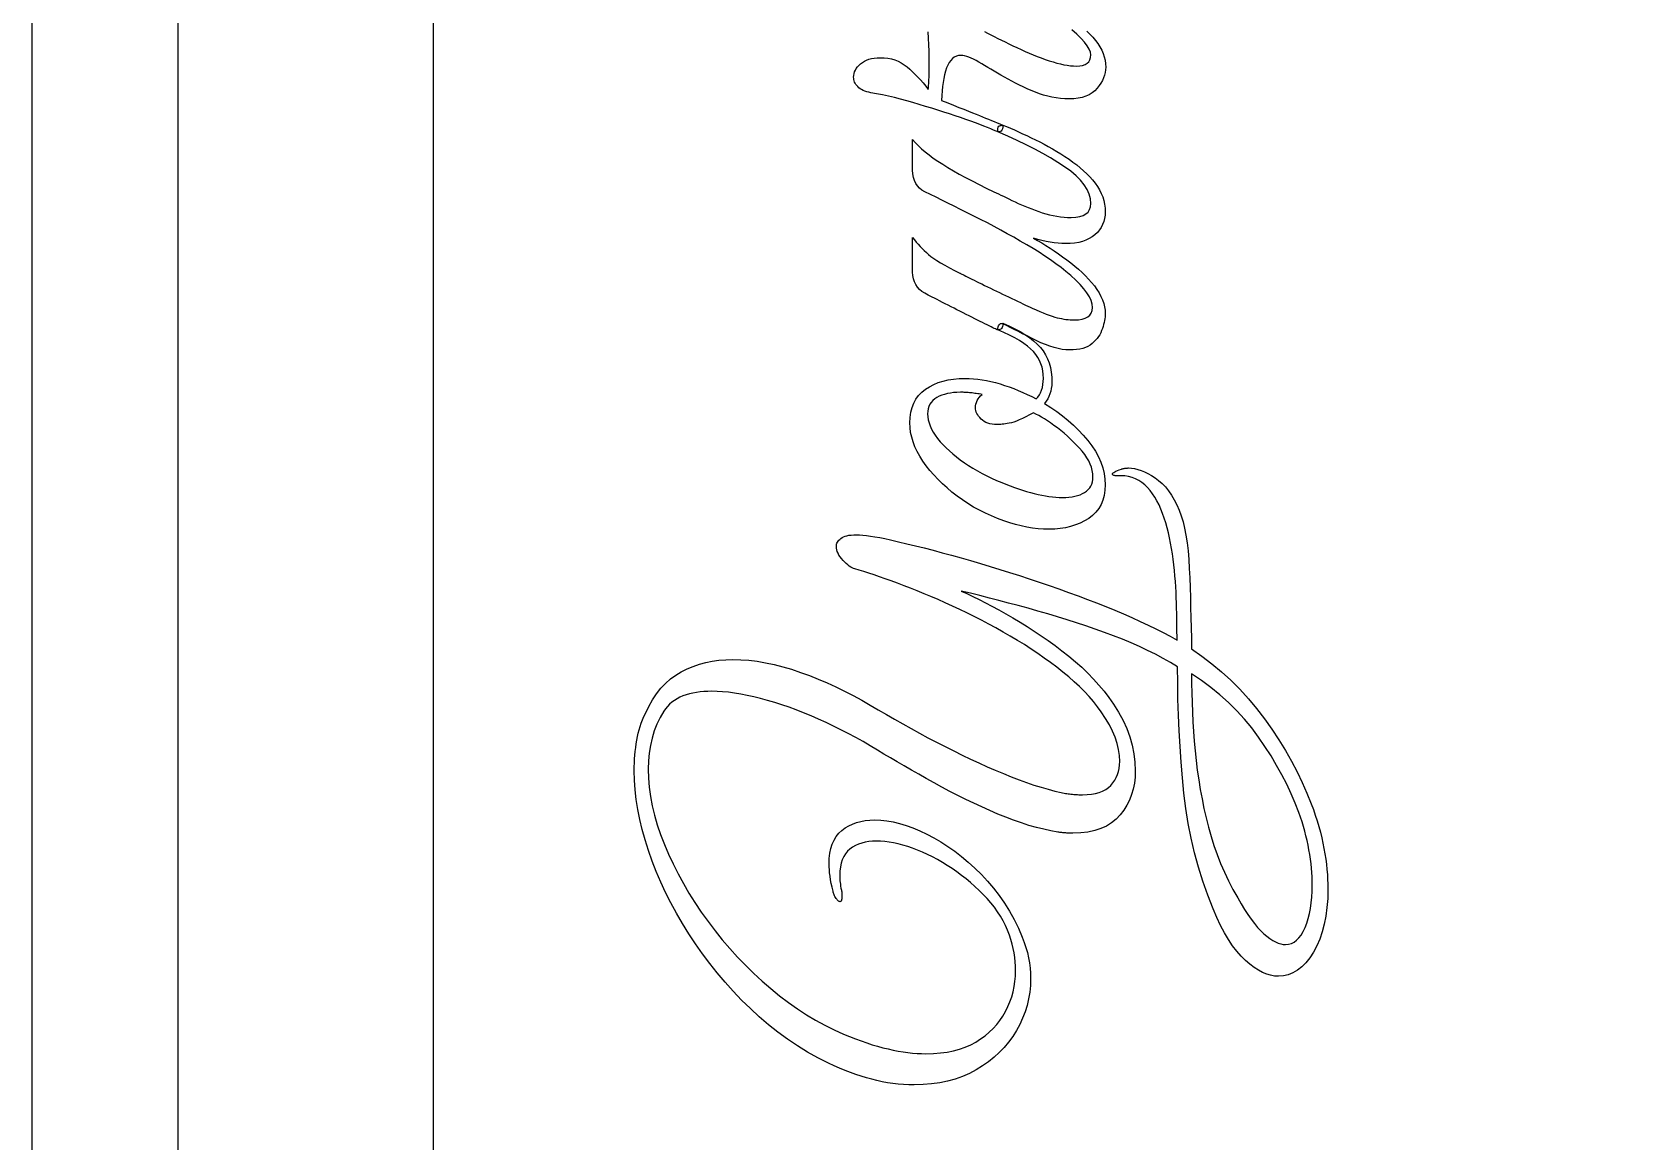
# Model space of a CAD drawing. Header units: millimetres. Extents: x 0 to 881, y 0 to 1197.
# Drawn here: x 0 to 87.5, y 380.5 to 441.2 of the extents above; entities that cross this region are included whole.
import ezdxf

# ---------------------------------------------------------------- set-up
doc = ezdxf.new("R2010")
doc.units = ezdxf.units.MM
for name, color, linetype in [('CUT_OUTSIDE', 1, 'Continuous'), ('ENGRAVE_V', 2, 'Continuous'), ('SHEET', 8, 'Continuous')]:
    doc.layers.add(name, color=color, linetype=linetype)

msp = doc.modelspace()

# ---------------------------------------------------------------- linework, layer by layer
at = {"layer": 'CUT_OUTSIDE'}
msp.add_lwpolyline([(342, 572), (8, 572), (8, 8), (342, 8)], close=True, dxfattribs=at)
at = {"layer": 'ENGRAVE_V'}
for points in [[(328, 558), (328, 22), (22, 22), (22, 558), (328, 558)], [(58.801, 425.773), (58.799, 425.687), (58.791, 425.597), (58.78, 425.502), (58.763, 425.403), (58.741, 425.3), (58.715, 425.192), (58.684, 425.081), (58.648, 424.965), (58.606, 424.848), (58.556, 424.736), (58.498, 424.627), (58.431, 424.522), (58.357, 424.421), (58.274, 424.324), (58.183, 424.231), (58.084, 424.141), (57.975, 424.059), (57.853, 423.988), (57.718, 423.928), (57.57, 423.878), (57.409, 423.84), (57.235, 423.812), (57.049, 423.796), (56.849, 423.791), (56.647, 423.799), (56.437, 423.823), (56.22, 423.863), (55.995, 423.92), (55.763, 423.993), (55.522, 424.082), (55.275, 424.187), (55.019, 424.309), (54.764, 424.437), (54.516, 424.561), (54.276, 424.681), (54.043, 424.797), (53.818, 424.909), (53.601, 425.018), (53.391, 425.123), (53.189, 425.224), (53.185, 425.145), (53.172, 425.077), (53.151, 425.019), (53.121, 424.972), (53.082, 424.936), (53.035, 424.909), (52.979, 424.894), (52.915, 424.888), (52.886, 424.899), (52.844, 424.917), (52.791, 424.941), (52.724, 424.972), (52.646, 425.01), (52.555, 425.054), (52.451, 425.105), (52.335, 425.163), (52.211, 425.225), (52.08, 425.291), (51.944, 425.359), (51.802, 425.43), (51.654, 425.504), (51.501, 425.58), (51.341, 425.66), (51.177, 425.742), (51.01, 425.826), (50.844, 425.909), (50.68, 425.992), (50.517, 426.074), (50.356, 426.156), (50.196, 426.237), (50.037, 426.318), (49.88, 426.398), (49.729, 426.476), (49.586, 426.55), (49.452, 426.619), (49.328, 426.684), (49.212, 426.745), (49.106, 426.801), (49.008, 426.853), (48.92, 426.901), (48.762, 426.999), (48.626, 427.111), (48.511, 427.236), (48.417, 427.374), (48.343, 427.526), (48.291, 427.69), (48.259, 427.869), (48.249, 428.06), (48.249, 429.951), (48.349, 429.823), (48.452, 429.698), (48.557, 429.577), (48.664, 429.459), (48.774, 429.345), (48.886, 429.233), (49.001, 429.125), (49.118, 429.021), (49.248, 428.915), (49.403, 428.803), (49.582, 428.684), (49.785, 428.56), (50.013, 428.429), (50.264, 428.292), (50.541, 428.149), (50.841, 427.999), (50.848, 427.996), (50.868, 427.986), (50.901, 427.969), (50.948, 427.946), (51.008, 427.916), (51.081, 427.879), (51.168, 427.836), (51.268, 427.786), (51.378, 427.731), (51.496, 427.672), (51.62, 427.611), (51.752, 427.546), (51.891, 427.477), (52.037, 427.405), (52.19, 427.33), (52.351, 427.252), (52.515, 427.172), (52.68, 427.092), (52.845, 427.012), (53.01, 426.932), (53.176, 426.852), (53.343, 426.772), (53.51, 426.692), (53.677, 426.612), (53.842, 426.533), (53.999, 426.458), (54.151, 426.386), (54.295, 426.318), (54.433, 426.253), (54.564, 426.191), (54.688, 426.133), (54.806, 426.078), (55.014, 425.983), (55.211, 425.897), (55.397, 425.819), (55.572, 425.75), (55.736, 425.689), (55.889, 425.638), (56.032, 425.594), (56.163, 425.559), (56.288, 425.531), (56.41, 425.506), (56.53, 425.485), (56.647, 425.468), (56.762, 425.455), (56.875, 425.445), (56.985, 425.439), (57.093, 425.437), (57.329, 425.448), (57.533, 425.479), (57.706, 425.532), (57.848, 425.605), (57.958, 425.699), (58.037, 425.815), (58.084, 425.951), (58.1, 426.108), (58.081, 426.296), (58.025, 426.493), (57.932, 426.7), (57.802, 426.917), (57.635, 427.142), (57.43, 427.378), (57.189, 427.623), (56.91, 427.877), (56.652, 428.09), (56.382, 428.302), (56.1, 428.513), (55.805, 428.724), (55.497, 428.933), (55.177, 429.141), (54.845, 429.348), (54.501, 429.555), (54.149, 429.759), (53.794, 429.962), (53.436, 430.161), (53.075, 430.359), (52.711, 430.554), (52.345, 430.747), (51.976, 430.937), (51.604, 431.125), (51.235, 431.309), (50.875, 431.488), (50.526, 431.662), (50.185, 431.83), (49.855, 431.994), (49.534, 432.152), (49.222, 432.304), (48.92, 432.452), (48.762, 432.544), (48.626, 432.652), (48.511, 432.776), (48.417, 432.917), (48.343, 433.074), (48.291, 433.247), (48.259, 433.436), (48.249, 433.641), (48.249, 435.319), (48.395, 435.151), (48.558, 434.982), (48.738, 434.813), (48.935, 434.644), (49.149, 434.474), (49.381, 434.304), (49.63, 434.133), (49.896, 433.961), (50.18, 433.788), (50.483, 433.61), (50.805, 433.428), (51.146, 433.241), (51.506, 433.05), (51.886, 432.855), (52.284, 432.656), (52.701, 432.452), (52.82, 432.397), (52.945, 432.337), (53.079, 432.275), (53.22, 432.208), (53.369, 432.137), (53.525, 432.063), (53.689, 431.985), (53.86, 431.903), (54.037, 431.82), (54.217, 431.74), (54.399, 431.662), (54.585, 431.586), (54.773, 431.513), (54.964, 431.443), (55.158, 431.374), (55.355, 431.308), (55.553, 431.247), (55.751, 431.195), (55.949, 431.15), (56.148, 431.114), (56.346, 431.085), (56.544, 431.065), (56.742, 431.053), (56.941, 431.049), (57.191, 431.061), (57.408, 431.097), (57.591, 431.156), (57.741, 431.24), (57.858, 431.347), (57.941, 431.478), (57.991, 431.633), (58.008, 431.811), (57.986, 432.07), (57.918, 432.326), (57.806, 432.581), (57.65, 432.833), (57.448, 433.084), (57.202, 433.332), (56.911, 433.579), (56.575, 433.824), (56.204, 434.068), (55.808, 434.31), (55.388, 434.552), (54.943, 434.793), (54.473, 435.032), (53.979, 435.271), (53.459, 435.509), (52.915, 435.746), (52.915, 435.803), (52.917, 435.855), (52.919, 435.901), (52.923, 435.94), (52.927, 435.973), (52.932, 436), (52.938, 436.021), (52.945, 436.035), (52.956, 436.047), (52.972, 436.057), (52.994, 436.067), (53.022, 436.077), (53.055, 436.087), (53.094, 436.095), (53.139, 436.104), (53.189, 436.112), (53.397, 436.026), (53.61, 435.935), (53.826, 435.841), (54.047, 435.742), (54.272, 435.639), (54.502, 435.531), (54.735, 435.419), (54.974, 435.303), (55.212, 435.183), (55.449, 435.059), (55.683, 434.932), (55.915, 434.8), (56.145, 434.665), (56.372, 434.526), (56.596, 434.383), (56.819, 434.236), (57.034, 434.085), (57.24, 433.931), (57.435, 433.773), (57.619, 433.611), (57.793, 433.445), (57.957, 433.275), (58.11, 433.102), (58.252, 432.925), (58.381, 432.743), (58.492, 432.558), (58.587, 432.368), (58.664, 432.174), (58.724, 431.975), (58.767, 431.772), (58.792, 431.565), (58.801, 431.354), (58.792, 431.168), (58.766, 430.99), (58.722, 430.821), (58.66, 430.66), (58.581, 430.508), (58.484, 430.365), (58.369, 430.23), (58.237, 430.104), (58.088, 429.989), (57.925, 429.89), (57.747, 429.806), (57.554, 429.738), (57.347, 429.684), (57.125, 429.646), (56.887, 429.623), (56.636, 429.616), (56.428, 429.62), (56.216, 429.635), (56.001, 429.658), (55.782, 429.692), (55.559, 429.735), (55.332, 429.787), (55.101, 429.849), (54.867, 429.921), (55.096, 429.789), (55.324, 429.652), (55.553, 429.51), (55.782, 429.364), (56.01, 429.213), (56.239, 429.057), (56.468, 428.896), (56.697, 428.731), (56.92, 428.562), (57.134, 428.39), (57.338, 428.215), (57.532, 428.037), (57.715, 427.857), (57.889, 427.673), (58.053, 427.487), (58.206, 427.298), (58.346, 427.107), (58.466, 426.917), (58.569, 426.726), (58.652, 426.535), (58.717, 426.345), (58.764, 426.154), (58.792, 425.963), (58.801, 425.773)], [(58.801, 416.41), (58.787, 416.108), (58.745, 415.826), (58.674, 415.565), (58.576, 415.324), (58.45, 415.103), (58.295, 414.903), (58.112, 414.724), (57.901, 414.565), (57.67, 414.426), (57.428, 414.305), (57.173, 414.203), (56.906, 414.119), (56.628, 414.054), (56.337, 414.007), (56.035, 413.98), (55.721, 413.97), (55.422, 413.977), (55.12, 413.999), (54.816, 414.035), (54.508, 414.085), (54.198, 414.149), (53.885, 414.228), (53.569, 414.321), (53.25, 414.428), (52.903, 414.556), (52.564, 414.696), (52.233, 414.847), (51.909, 415.011), (51.592, 415.187), (51.283, 415.374), (50.982, 415.574), (50.689, 415.785), (50.406, 416.005), (50.137, 416.231), (49.882, 416.463), (49.64, 416.7), (49.413, 416.943), (49.199, 417.192), (48.999, 417.446), (48.813, 417.706), (48.645, 417.969), (48.499, 418.231), (48.376, 418.493), (48.275, 418.755), (48.197, 419.016), (48.141, 419.276), (48.108, 419.536), (48.096, 419.795), (48.11, 420.098), (48.15, 420.38), (48.216, 420.641), (48.31, 420.882), (48.43, 421.102), (48.577, 421.302), (48.75, 421.482), (48.95, 421.64), (49.171, 421.78), (49.406, 421.901), (49.655, 422.003), (49.919, 422.086), (50.196, 422.152), (50.488, 422.198), (50.795, 422.226), (51.116, 422.235), (51.346, 422.23), (51.579, 422.216), (51.815, 422.192), (52.053, 422.159), (52.295, 422.116), (52.539, 422.064), (52.787, 422.002), (53.037, 421.93), (53.288, 421.851), (53.538, 421.764), (53.787, 421.671), (54.036, 421.572), (54.283, 421.466), (54.529, 421.353), (54.775, 421.233), (55.019, 421.107), (55.112, 421.211), (55.193, 421.326), (55.261, 421.451), (55.317, 421.587), (55.36, 421.733), (55.391, 421.89), (55.41, 422.057), (55.416, 422.235), (55.407, 422.445), (55.381, 422.647), (55.339, 422.841), (55.278, 423.028), (55.201, 423.207), (55.107, 423.379), (54.995, 423.543), (54.867, 423.699), (54.716, 423.851), (54.539, 424.002), (54.335, 424.152), (54.104, 424.301), (53.847, 424.45), (53.563, 424.597), (53.252, 424.743), (52.915, 424.888), (52.919, 424.974), (52.932, 425.049), (52.954, 425.111), (52.984, 425.163), (53.022, 425.203), (53.069, 425.232), (53.125, 425.249), (53.189, 425.254), (53.528, 425.107), (53.844, 424.954), (54.136, 424.796), (54.405, 424.633), (54.651, 424.465), (54.873, 424.291), (55.072, 424.112), (55.248, 423.928), (55.401, 423.735), (55.533, 423.528), (55.643, 423.309), (55.732, 423.078), (55.8, 422.833), (55.846, 422.575), (55.87, 422.305), (55.873, 422.022), (55.867, 421.85), (55.848, 421.686), (55.817, 421.53), (55.774, 421.381), (55.718, 421.24), (55.65, 421.107), (55.57, 420.981), (55.477, 420.863), (55.821, 420.644), (56.151, 420.416), (56.467, 420.177), (56.769, 419.929), (57.058, 419.67), (57.332, 419.402), (57.593, 419.123), (57.84, 418.835), (58.065, 418.54), (58.261, 418.243), (58.426, 417.943), (58.561, 417.641), (58.666, 417.337), (58.741, 417.031), (58.786, 416.722), (58.801, 416.41)], [(58.13, 416.837), (58.121, 417.012), (58.093, 417.188), (58.046, 417.363), (57.981, 417.539), (57.898, 417.714), (57.795, 417.889), (57.675, 418.065), (57.535, 418.24), (57.384, 418.413), (57.227, 418.583), (57.066, 418.749), (56.899, 418.911), (56.726, 419.069), (56.549, 419.224), (56.366, 419.374), (56.178, 419.521), (55.991, 419.66), (55.81, 419.79), (55.636, 419.908), (55.469, 420.016), (55.309, 420.114), (55.155, 420.201), (55.007, 420.278), (54.867, 420.344), (54.653, 420.229), (54.452, 420.126), (54.266, 420.036), (54.093, 419.959), (53.934, 419.895), (53.789, 419.844), (53.658, 419.806), (53.54, 419.78), (53.433, 419.762), (53.333, 419.747), (53.241, 419.734), (53.155, 419.723), (53.077, 419.715), (53.005, 419.709), (52.941, 419.705), (52.884, 419.704), (52.744, 419.709), (52.612, 419.723), (52.488, 419.747), (52.374, 419.78), (52.267, 419.823), (52.17, 419.875), (52.081, 419.937), (52, 420.009), (51.929, 420.085), (51.867, 420.161), (51.814, 420.238), (51.771, 420.314), (51.738, 420.39), (51.714, 420.466), (51.7, 420.543), (51.695, 420.619), (51.701, 420.724), (51.718, 420.825), (51.746, 420.922), (51.787, 421.015), (51.838, 421.105), (51.901, 421.191), (51.975, 421.273), (52.061, 421.351), (51.978, 421.365), (51.896, 421.379), (51.816, 421.392), (51.737, 421.404), (51.66, 421.415), (51.584, 421.425), (51.509, 421.434), (51.436, 421.442), (51.364, 421.449), (51.292, 421.456), (51.221, 421.461), (51.15, 421.465), (51.08, 421.468), (51.01, 421.471), (50.94, 421.472), (50.872, 421.473), (50.678, 421.468), (50.493, 421.455), (50.318, 421.432), (50.151, 421.4), (49.994, 421.36), (49.845, 421.31), (49.706, 421.251), (49.575, 421.183), (49.458, 421.106), (49.355, 421.018), (49.269, 420.921), (49.198, 420.813), (49.143, 420.696), (49.104, 420.568), (49.08, 420.431), (49.072, 420.283), (49.081, 420.122), (49.107, 419.959), (49.149, 419.794), (49.209, 419.628), (49.287, 419.459), (49.381, 419.288), (49.493, 419.116), (49.621, 418.941), (49.764, 418.767), (49.919, 418.595), (50.084, 418.426), (50.262, 418.259), (50.45, 418.094), (50.65, 417.932), (50.862, 417.772), (51.085, 417.615), (51.317, 417.461), (51.556, 417.313), (51.801, 417.169), (52.053, 417.032), (52.312, 416.899), (52.578, 416.771), (52.85, 416.649), (53.128, 416.532), (53.363, 416.436), (53.594, 416.345), (53.822, 416.26), (54.047, 416.181), (54.268, 416.108), (54.487, 416.04), (54.701, 415.978), (54.913, 415.922), (55.12, 415.872), (55.323, 415.829), (55.522, 415.792), (55.717, 415.762), (55.907, 415.739), (56.093, 415.722), (56.275, 415.712), (56.453, 415.709), (56.638, 415.713), (56.815, 415.726), (56.982, 415.747), (57.139, 415.777), (57.287, 415.816), (57.425, 415.863), (57.553, 415.919), (57.673, 415.983), (57.78, 416.057), (57.873, 416.139), (57.951, 416.232), (58.016, 416.334), (58.066, 416.445), (58.101, 416.566), (58.123, 416.697), (58.13, 416.837)], [(71, 394.269), (70.988, 393.748), (70.95, 393.252), (70.888, 392.781), (70.802, 392.336), (70.69, 391.916), (70.554, 391.521), (70.393, 391.152), (70.207, 390.807), (70.004, 390.496), (69.79, 390.227), (69.565, 389.999), (69.33, 389.812), (69.085, 389.667), (68.829, 389.564), (68.563, 389.501), (68.286, 389.481), (68.077, 389.494), (67.864, 389.535), (67.647, 389.603), (67.424, 389.698), (67.197, 389.82), (66.965, 389.97), (66.728, 390.146), (66.486, 390.35), (66.245, 390.584), (66.01, 390.852), (65.78, 391.154), (65.556, 391.49), (65.338, 391.859), (65.125, 392.263), (64.919, 392.7), (64.717, 393.171), (64.419, 393.924), (64.149, 394.688), (63.906, 395.464), (63.692, 396.251), (63.506, 397.05), (63.348, 397.86), (63.218, 398.681), (63.116, 399.514), (63.034, 400.356), (62.963, 401.205), (62.903, 402.061), (62.853, 402.923), (62.815, 403.791), (62.788, 404.667), (62.771, 405.549), (62.766, 406.437), (62.377, 406.671), (61.975, 406.898), (61.558, 407.119), (61.126, 407.333), (60.681, 407.542), (60.221, 407.744), (59.747, 407.94), (59.258, 408.13), (58.76, 408.315), (58.256, 408.495), (57.746, 408.671), (57.23, 408.843), (56.709, 409.01), (56.182, 409.174), (55.649, 409.333), (55.111, 409.487), (54.571, 409.638), (54.036, 409.785), (53.504, 409.927), (52.976, 410.067), (52.452, 410.202), (51.931, 410.333), (51.415, 410.461), (50.902, 410.585), (51.22, 410.442), (51.548, 410.288), (51.887, 410.122), (52.236, 409.945), (52.596, 409.756), (52.966, 409.556), (53.347, 409.344), (53.738, 409.121), (54.133, 408.888), (54.525, 408.647), (54.913, 408.396), (55.298, 408.138), (55.679, 407.87), (56.057, 407.594), (56.432, 407.31), (56.803, 407.017), (57.165, 406.716), (57.511, 406.407), (57.842, 406.09), (58.157, 405.766), (58.456, 405.435), (58.739, 405.096), (59.007, 404.749), (59.258, 404.394), (59.537, 403.95), (59.779, 403.502), (59.983, 403.05), (60.15, 402.595), (60.281, 402.135), (60.373, 401.672), (60.429, 401.205), (60.448, 400.734), (60.435, 400.39), (60.396, 400.058), (60.332, 399.738), (60.242, 399.431), (60.126, 399.136), (59.985, 398.853), (59.817, 398.583), (59.624, 398.325), (59.404, 398.089), (59.154, 397.885), (58.874, 397.712), (58.565, 397.57), (58.226, 397.46), (57.857, 397.382), (57.46, 397.334), (57.032, 397.319), (56.986, 397.319), (56.939, 397.32), (56.891, 397.321), (56.841, 397.322), (56.791, 397.325), (56.74, 397.327), (56.689, 397.33), (56.636, 397.334), (56.582, 397.338), (56.529, 397.342), (56.476, 397.347), (56.422, 397.353), (56.369, 397.359), (56.315, 397.365), (56.262, 397.372), (56.209, 397.38), (55.824, 397.448), (55.431, 397.533), (55.031, 397.633), (54.623, 397.749), (54.207, 397.881), (53.784, 398.029), (53.353, 398.192), (52.915, 398.371), (52.473, 398.561), (52.033, 398.758), (51.595, 398.961), (51.158, 399.171), (50.722, 399.388), (50.287, 399.612), (49.854, 399.842), (49.423, 400.079), (48.998, 400.317), (48.583, 400.55), (48.18, 400.78), (47.788, 401.005), (47.406, 401.226), (47.036, 401.442), (46.676, 401.655), (46.327, 401.863), (45.93, 402.103), (45.531, 402.335), (45.129, 402.56), (44.726, 402.778), (44.321, 402.987), (43.914, 403.189), (43.505, 403.384), (43.095, 403.571), (42.685, 403.748), (42.279, 403.916), (41.877, 404.072), (41.478, 404.219), (41.084, 404.355), (40.693, 404.48), (40.306, 404.595), (39.923, 404.699), (39.547, 404.792), (39.183, 404.872), (38.831, 404.941), (38.49, 404.996), (38.16, 405.04), (37.841, 405.071), (37.535, 405.089), (37.239, 405.096), (37.021, 405.091), (36.809, 405.079), (36.604, 405.059), (36.404, 405.031), (36.211, 404.994), (36.024, 404.95), (35.843, 404.897), (35.669, 404.836), (35.502, 404.766), (35.345, 404.687), (35.199, 404.597), (35.062, 404.497), (34.936, 404.387), (34.819, 404.267), (34.713, 404.137), (34.616, 403.998), (34.416, 403.654), (34.243, 403.296), (34.096, 402.923), (33.976, 402.534), (33.883, 402.13), (33.816, 401.71), (33.776, 401.276), (33.762, 400.826), (33.776, 400.335), (33.818, 399.837), (33.887, 399.332), (33.984, 398.821), (34.108, 398.303), (34.26, 397.778), (34.44, 397.247), (34.647, 396.709), (34.878, 396.169), (35.128, 395.633), (35.398, 395.1), (35.688, 394.57), (35.997, 394.044), (36.325, 393.521), (36.673, 393.001), (37.041, 392.485), (37.425, 391.977), (37.821, 391.483), (38.231, 391.003), (38.653, 390.537), (39.089, 390.084), (39.537, 389.646), (39.998, 389.221), (40.472, 388.81), (40.955, 388.417), (41.442, 388.047), (41.934, 387.7), (42.431, 387.376), (42.933, 387.075), (43.44, 386.797), (43.951, 386.542), (44.467, 386.309), (44.792, 386.176), (45.111, 386.053), (45.425, 385.938), (45.733, 385.832), (46.035, 385.736), (46.331, 385.649), (46.622, 385.57), (46.907, 385.501), (47.186, 385.44), (47.46, 385.387), (47.727, 385.343), (47.99, 385.306), (48.246, 385.278), (48.497, 385.258), (48.742, 385.246), (48.981, 385.242), (49.384, 385.252), (49.769, 385.282), (50.137, 385.332), (50.487, 385.402), (50.819, 385.492), (51.134, 385.602), (51.431, 385.732), (51.71, 385.882), (51.973, 386.048), (52.218, 386.227), (52.447, 386.418), (52.66, 386.622), (52.855, 386.837), (53.034, 387.066), (53.196, 387.306), (53.342, 387.559), (53.471, 387.821), (53.582, 388.087), (53.676, 388.359), (53.754, 388.634), (53.814, 388.915), (53.857, 389.201), (53.882, 389.491), (53.891, 389.786), (53.886, 390.03), (53.87, 390.274), (53.844, 390.518), (53.807, 390.762), (53.76, 391.006), (53.702, 391.25), (53.634, 391.494), (53.555, 391.738), (53.456, 392.002), (53.342, 392.263), (53.212, 392.519), (53.067, 392.771), (52.907, 393.018), (52.732, 393.261), (52.541, 393.5), (52.335, 393.735), (52.119, 393.964), (51.895, 394.187), (51.665, 394.403), (51.428, 394.612), (51.185, 394.814), (50.934, 395.01), (50.678, 395.2), (50.414, 395.382), (50.147, 395.556), (49.879, 395.72), (49.609, 395.875), (49.339, 396.019), (49.068, 396.153), (48.796, 396.277), (48.523, 396.391), (48.249, 396.495), (47.978, 396.588), (47.713, 396.669), (47.455, 396.737), (47.204, 396.793), (46.96, 396.836), (46.722, 396.867), (46.491, 396.885), (46.266, 396.892), (46.05, 396.885), (45.844, 396.864), (45.648, 396.829), (45.462, 396.781), (45.286, 396.719), (45.12, 396.643), (44.964, 396.553), (44.818, 396.449), (44.686, 396.33), (44.571, 396.193), (44.474, 396.038), (44.395, 395.866), (44.333, 395.676), (44.289, 395.469), (44.262, 395.244), (44.254, 395.001), (44.255, 394.908), (44.259, 394.814), (44.266, 394.718), (44.276, 394.62), (44.289, 394.52), (44.305, 394.418), (44.324, 394.314), (44.345, 394.208), (44.352, 394.178), (44.358, 394.149), (44.364, 394.121), (44.368, 394.093), (44.371, 394.067), (44.374, 394.042), (44.375, 394.018), (44.376, 393.994), (44.376, 393.972), (44.376, 393.951), (44.376, 393.93), (44.376, 393.911), (44.376, 393.892), (44.376, 393.874), (44.376, 393.858), (44.376, 393.842), (44.374, 393.778), (44.368, 393.722), (44.358, 393.675), (44.345, 393.636), (44.328, 393.606), (44.307, 393.585), (44.282, 393.572), (44.254, 393.567), (44.237, 393.57), (44.218, 393.579), (44.197, 393.593), (44.174, 393.613), (44.148, 393.639), (44.119, 393.67), (44.088, 393.708), (44.055, 393.75), (44.023, 393.797), (43.993, 393.844), (43.967, 393.892), (43.945, 393.941), (43.926, 393.991), (43.91, 394.042), (43.897, 394.094), (43.888, 394.147), (43.838, 394.364), (43.794, 394.572), (43.758, 394.772), (43.728, 394.963), (43.704, 395.145), (43.688, 395.319), (43.677, 395.484), (43.674, 395.641), (43.685, 395.943), (43.718, 396.225), (43.773, 396.485), (43.85, 396.724), (43.948, 396.942), (44.069, 397.139), (44.211, 397.316), (44.376, 397.471), (44.557, 397.607), (44.751, 397.725), (44.957, 397.824), (45.176, 397.906), (45.407, 397.969), (45.651, 398.014), (45.907, 398.042), (46.175, 398.051), (46.5, 398.038), (46.834, 398.002), (47.176, 397.941), (47.528, 397.856), (47.889, 397.747), (48.259, 397.613), (48.638, 397.455), (49.026, 397.273), (49.417, 397.068), (49.802, 396.843), (50.183, 396.597), (50.559, 396.331), (50.93, 396.045), (51.297, 395.738), (51.658, 395.41), (52.015, 395.062), (52.36, 394.694), (52.687, 394.309), (52.995, 393.905), (53.285, 393.484), (53.556, 393.044), (53.808, 392.586), (54.042, 392.11), (54.257, 391.616), (54.364, 391.34), (54.457, 391.063), (54.536, 390.784), (54.6, 390.502), (54.65, 390.219), (54.686, 389.934), (54.707, 389.648), (54.714, 389.359), (54.702, 388.981), (54.666, 388.609), (54.605, 388.243), (54.52, 387.883), (54.411, 387.53), (54.277, 387.183), (54.119, 386.842), (53.937, 386.507), (53.732, 386.183), (53.507, 385.875), (53.261, 385.583), (52.995, 385.306), (52.708, 385.045), (52.401, 384.8), (52.074, 384.571), (51.726, 384.357), (51.359, 384.164), (50.976, 383.997), (50.578, 383.855), (50.163, 383.74), (49.731, 383.65), (49.284, 383.585), (48.82, 383.547), (48.34, 383.534), (48.044, 383.538), (47.748, 383.553), (47.455, 383.577), (47.162, 383.61), (46.871, 383.653), (46.582, 383.705), (46.294, 383.767), (46.007, 383.839), (45.72, 383.919), (45.431, 384.008), (45.139, 384.106), (44.845, 384.212), (44.548, 384.327), (44.249, 384.451), (43.947, 384.583), (43.644, 384.723), (43.063, 385.017), (42.495, 385.333), (41.94, 385.672), (41.398, 386.035), (40.869, 386.42), (40.353, 386.827), (39.849, 387.258), (39.359, 387.712), (38.882, 388.183), (38.422, 388.666), (37.977, 389.161), (37.548, 389.668), (37.135, 390.186), (36.737, 390.717), (36.355, 391.259), (35.989, 391.814), (35.641, 392.375), (35.313, 392.939), (35.006, 393.506), (34.719, 394.074), (34.453, 394.646), (34.208, 395.219), (33.982, 395.795), (33.778, 396.373), (33.595, 396.948), (33.437, 397.515), (33.304, 398.073), (33.194, 398.622), (33.109, 399.163), (33.049, 399.696), (33.012, 400.219), (33, 400.734), (33.002, 400.954), (33.009, 401.171), (33.019, 401.385), (33.034, 401.596), (33.054, 401.804), (33.077, 402.01), (33.105, 402.212), (33.137, 402.412), (33.175, 402.608), (33.218, 402.801), (33.268, 402.989), (33.324, 403.174), (33.386, 403.355), (33.455, 403.533), (33.529, 403.706), (33.61, 403.876), (33.794, 404.265), (33.996, 404.625), (34.215, 404.955), (34.452, 405.256), (34.707, 405.527), (34.979, 405.768), (35.269, 405.98), (35.577, 406.163), (35.898, 406.32), (36.228, 406.456), (36.567, 406.572), (36.915, 406.666), (37.272, 406.74), (37.638, 406.792), (38.014, 406.823), (38.398, 406.834), (38.836, 406.823), (39.282, 406.79), (39.734, 406.735), (40.194, 406.659), (40.66, 406.56), (41.134, 406.439), (41.615, 406.297), (42.104, 406.132), (42.594, 405.951), (43.08, 405.757), (43.564, 405.551), (44.044, 405.332), (44.521, 405.101), (44.994, 404.857), (45.464, 404.601), (45.931, 404.333), (46.368, 404.075), (46.81, 403.817), (47.256, 403.562), (47.707, 403.308), (48.163, 403.055), (48.624, 402.803), (49.09, 402.553), (49.56, 402.305), (50.031, 402.061), (50.498, 401.826), (50.961, 401.598), (51.421, 401.379), (51.876, 401.167), (52.328, 400.964), (52.776, 400.769), (53.22, 400.582), (53.656, 400.406), (54.081, 400.243), (54.495, 400.093), (54.897, 399.957), (55.288, 399.834), (55.667, 399.724), (56.035, 399.628), (56.392, 399.545), (56.468, 399.53), (56.544, 399.516), (56.62, 399.503), (56.697, 399.492), (56.773, 399.481), (56.849, 399.471), (56.925, 399.462), (57.002, 399.453), (57.077, 399.446), (57.15, 399.44), (57.222, 399.435), (57.291, 399.431), (57.359, 399.427), (57.425, 399.425), (57.489, 399.423), (57.551, 399.423), (57.808, 399.431), (58.048, 399.455), (58.27, 399.496), (58.473, 399.553), (58.658, 399.625), (58.826, 399.715), (58.975, 399.82), (59.106, 399.941), (59.22, 400.075), (59.319, 400.218), (59.403, 400.369), (59.472, 400.528), (59.525, 400.697), (59.563, 400.873), (59.586, 401.059), (59.594, 401.253), (59.578, 401.575), (59.531, 401.903), (59.452, 402.235), (59.342, 402.572), (59.201, 402.913), (59.028, 403.26), (58.823, 403.611), (58.587, 403.967), (58.381, 404.248), (58.159, 404.527), (57.92, 404.803), (57.665, 405.076), (57.394, 405.348), (57.106, 405.617), (56.803, 405.883), (56.483, 406.148), (56.151, 406.409), (55.811, 406.665), (55.463, 406.917), (55.107, 407.166), (54.743, 407.409), (54.37, 407.649), (53.99, 407.884), (53.601, 408.115), (53.208, 408.341), (52.814, 408.561), (52.419, 408.775), (52.023, 408.984), (51.626, 409.187), (51.228, 409.384), (50.829, 409.576), (50.429, 409.762), (50.032, 409.941), (49.641, 410.114), (49.256, 410.281), (48.878, 410.44), (48.505, 410.593), (48.139, 410.739), (47.779, 410.879), (47.425, 411.012), (47.082, 411.138), (46.753, 411.256), (46.438, 411.367), (46.137, 411.47), (45.85, 411.565), (45.578, 411.652), (45.321, 411.733), (45.077, 411.805), (45.007, 411.825), (44.934, 411.856), (44.858, 411.898), (44.78, 411.95), (44.698, 412.012), (44.614, 412.085), (44.527, 412.169), (44.437, 412.262), (44.351, 412.361), (44.276, 412.459), (44.214, 412.556), (44.162, 412.651), (44.122, 412.746), (44.093, 412.84), (44.076, 412.933), (44.071, 413.025), (44.074, 413.085), (44.086, 413.144), (44.105, 413.201), (44.132, 413.257), (44.166, 413.312), (44.208, 413.365), (44.257, 413.417), (44.315, 413.467), (44.381, 413.514), (44.459, 413.554), (44.549, 413.588), (44.65, 413.616), (44.763, 413.637), (44.886, 413.653), (45.022, 413.662), (45.169, 413.665), (45.331, 413.661), (45.514, 413.648), (45.716, 413.627), (45.939, 413.597), (46.181, 413.558), (46.444, 413.511), (46.726, 413.455), (47.029, 413.391), (47.476, 413.289), (47.934, 413.18), (48.403, 413.066), (48.882, 412.945), (49.371, 412.818), (49.871, 412.685), (50.381, 412.545), (50.902, 412.4), (51.429, 412.249), (51.959, 412.094), (52.491, 411.934), (53.025, 411.771), (53.562, 411.603), (54.101, 411.43), (54.643, 411.254), (55.187, 411.073), (55.729, 410.889), (56.263, 410.702), (56.79, 410.513), (57.31, 410.322), (57.823, 410.128), (58.329, 409.932), (58.828, 409.734), (59.319, 409.533), (59.8, 409.331), (60.265, 409.128), (60.715, 408.925), (61.149, 408.721), (61.569, 408.517), (61.973, 408.312), (62.362, 408.107), (62.735, 407.901), (62.735, 408.12), (62.733, 408.348), (62.731, 408.587), (62.728, 408.835), (62.723, 409.094), (62.718, 409.362), (62.712, 409.641), (62.705, 409.929), (62.695, 410.224), (62.682, 410.519), (62.665, 410.816), (62.644, 411.115), (62.619, 411.415), (62.59, 411.716), (62.558, 412.019), (62.522, 412.323), (62.481, 412.626), (62.434, 412.922), (62.382, 413.213), (62.323, 413.498), (62.26, 413.777), (62.19, 414.05), (62.115, 414.318), (62.034, 414.58), (61.946, 414.833), (61.851, 415.074), (61.748, 415.302), (61.637, 415.518), (61.519, 415.722), (61.393, 415.913), (61.26, 416.091), (61.119, 416.258), (60.969, 416.408), (60.81, 416.538), (60.641, 416.648), (60.463, 416.738), (60.275, 416.808), (60.078, 416.858), (59.871, 416.888), (59.655, 416.898), (59.472, 416.898), (59.408, 416.9), (59.352, 416.904), (59.305, 416.911), (59.266, 416.921), (59.236, 416.934), (59.215, 416.95), (59.202, 416.968), (59.197, 416.99), (59.205, 417.021), (59.228, 417.052), (59.266, 417.085), (59.319, 417.119), (59.388, 417.154), (59.472, 417.19), (59.571, 417.226), (59.685, 417.264), (59.708, 417.271), (59.731, 417.278), (59.754, 417.285), (59.777, 417.291), (59.8, 417.296), (59.823, 417.301), (59.846, 417.306), (59.868, 417.31), (59.892, 417.313), (59.916, 417.316), (59.941, 417.319), (59.967, 417.321), (59.995, 417.323), (60.023, 417.324), (60.052, 417.325), (60.082, 417.325), (60.245, 417.317), (60.413, 417.292), (60.586, 417.25), (60.764, 417.192), (60.948, 417.117), (61.137, 417.025), (61.331, 416.916), (61.53, 416.791), (61.728, 416.647), (61.916, 416.48), (62.096, 416.29), (62.266, 416.078), (62.428, 415.844), (62.58, 415.588), (62.723, 415.309), (62.857, 415.007), (62.966, 414.711), (63.063, 414.385), (63.149, 414.03), (63.223, 413.646), (63.286, 413.233), (63.337, 412.791), (63.378, 412.32), (63.406, 411.82), (63.428, 411.301), (63.448, 410.773), (63.466, 410.236), (63.482, 409.689), (63.497, 409.134), (63.509, 408.569), (63.52, 407.996), (63.528, 407.413), (64.098, 407.02), (64.647, 406.602), (65.176, 406.16), (65.686, 405.694), (66.175, 405.203), (66.645, 404.689), (67.094, 404.149), (67.523, 403.586), (67.93, 403.01), (68.312, 402.432), (68.67, 401.853), (69.002, 401.272), (69.31, 400.69), (69.593, 400.106), (69.852, 399.521), (70.085, 398.935), (70.203, 398.616), (70.312, 398.301), (70.412, 397.989), (70.504, 397.681), (70.588, 397.376), (70.663, 397.074), (70.729, 396.775), (70.787, 396.48), (70.837, 396.189), (70.88, 395.901), (70.917, 395.619), (70.947, 395.34), (70.97, 395.066), (70.987, 394.796), (70.997, 394.53), (71, 394.269)], [(70.146, 394.482), (70.143, 394.706), (70.135, 394.934), (70.12, 395.167), (70.1, 395.405), (70.075, 395.647), (70.043, 395.895), (70.006, 396.147), (69.963, 396.404), (69.914, 396.662), (69.86, 396.92), (69.8, 397.177), (69.734, 397.433), (69.663, 397.688), (69.586, 397.942), (69.503, 398.195), (69.414, 398.447), (69.213, 398.965), (68.99, 399.483), (68.746, 400), (68.48, 400.517), (68.193, 401.033), (67.884, 401.549), (67.554, 402.065), (67.203, 402.579), (66.829, 403.084), (66.43, 403.568), (66.007, 404.031), (65.56, 404.474), (65.088, 404.897), (64.593, 405.299), (64.073, 405.68), (63.528, 406.041), (63.531, 405.522), (63.54, 405), (63.556, 404.477), (63.578, 403.952), (63.606, 403.425), (63.64, 402.896), (63.68, 402.365), (63.726, 401.832), (63.781, 401.3), (63.846, 400.771), (63.922, 400.244), (64.008, 399.72), (64.105, 399.199), (64.212, 398.681), (64.33, 398.166), (64.458, 397.654), (64.6, 397.147), (64.758, 396.646), (64.934, 396.152), (65.125, 395.664), (65.334, 395.183), (65.559, 394.709), (65.801, 394.242), (66.059, 393.781), (66.249, 393.45), (66.435, 393.143), (66.618, 392.861), (66.799, 392.603), (66.977, 392.369), (67.152, 392.16), (67.324, 391.975), (67.493, 391.814), (67.658, 391.674), (67.819, 391.554), (67.975, 391.451), (68.126, 391.368), (68.272, 391.303), (68.413, 391.256), (68.55, 391.228), (68.682, 391.219), (68.846, 391.234), (69.001, 391.277), (69.147, 391.35), (69.285, 391.452), (69.414, 391.582), (69.534, 391.742), (69.646, 391.931), (69.75, 392.149), (69.843, 392.389), (69.923, 392.644), (69.991, 392.913), (70.047, 393.198), (70.09, 393.497), (70.121, 393.81), (70.14, 394.139), (70.146, 394.482)]]:
    msp.add_lwpolyline(points, close=True, dxfattribs=at)
for points in [[(57.801, 441.26), (57.966, 441.092), (58.121, 440.921), (58.267, 440.747), (58.399, 440.571), (58.514, 440.393), (58.611, 440.213), (58.69, 440.03), (58.752, 439.847), (58.796, 439.661), (58.823, 439.473), (58.831, 439.283), (58.824, 439.138), (58.802, 438.994), (58.765, 438.849), (58.713, 438.704), (58.647, 438.559), (58.566, 438.414), (58.47, 438.269), (58.359, 438.124), (58.231, 437.989), (58.085, 437.871), (57.921, 437.771), (57.737, 437.69), (57.536, 437.626), (57.315, 437.581), (57.076, 437.554), (56.819, 437.545), (56.583, 437.551), (56.349, 437.568), (56.116, 437.596), (55.885, 437.636), (55.655, 437.688), (55.426, 437.751), (55.199, 437.825), (54.974, 437.911), (54.75, 438.004), (54.53, 438.1), (54.314, 438.198), (54.101, 438.3), (53.891, 438.404), (53.684, 438.511), (53.481, 438.621), (53.281, 438.734), (53.086, 438.847), (52.896, 438.957), (52.712, 439.065), (52.534, 439.169), (52.361, 439.27), (52.194, 439.369), (52.033, 439.465), (51.878, 439.558), (51.729, 439.644), (51.588, 439.718), (51.455, 439.781), (51.329, 439.832), (51.211, 439.872), (51.1, 439.901), (50.997, 439.918), (50.902, 439.924), (50.77, 439.913), (50.647, 439.881), (50.533, 439.827), (50.429, 439.752), (50.335, 439.656), (50.25, 439.538), (50.175, 439.398), (50.109, 439.238), (50.051, 439.06), (50.001, 438.869), (49.956, 438.665), (49.919, 438.448), (49.888, 438.219), (49.863, 437.977), (49.846, 437.721), (49.835, 437.453), (50.174, 437.321), (50.49, 437.196), (50.784, 437.08), (51.055, 436.973), (51.302, 436.874), (51.527, 436.784), (51.729, 436.703), (51.909, 436.63), (52.075, 436.562), (52.24, 436.495), (52.403, 436.428), (52.564, 436.363), (52.723, 436.299), (52.881, 436.235), (53.036, 436.173), (53.189, 436.112), (53.184, 436), (53.167, 435.908), (53.138, 435.836), (53.098, 435.784), (53.046, 435.752), (52.984, 435.74), (52.909, 435.748), (52.823, 435.776), (52.823, 435.776), (52.684, 435.839), (52.525, 435.908), (52.347, 435.981), (52.149, 436.058), (51.931, 436.141), (51.694, 436.228), (51.437, 436.32), (51.161, 436.417), (50.871, 436.516), (50.573, 436.617), (50.267, 436.718), (49.953, 436.821), (49.63, 436.924), (49.3, 437.028), (48.961, 437.134), (48.615, 437.24), (48.266, 437.343), (47.923, 437.44), (47.584, 437.53), (47.25, 437.614), (46.921, 437.69), (46.596, 437.76), (46.276, 437.824), (45.961, 437.88), (45.844, 437.906), (45.734, 437.936), (45.632, 437.97), (45.538, 438.01), (45.453, 438.054), (45.375, 438.103), (45.306, 438.157), (45.245, 438.216), (45.191, 438.277), (45.145, 438.34), (45.105, 438.403), (45.073, 438.467), (45.048, 438.533), (45.03, 438.599), (45.02, 438.666), (45.016, 438.734), (45.022, 438.833), (45.04, 438.929), (45.07, 439.023), (45.111, 439.116), (45.165, 439.206), (45.23, 439.295), (45.308, 439.381), (45.397, 439.466), (45.498, 439.545), (45.608, 439.613), (45.728, 439.671), (45.859, 439.718), (45.999, 439.755), (46.149, 439.781), (46.31, 439.797), (46.48, 439.802), (46.69, 439.794), (46.892, 439.77), (47.086, 439.731), (47.273, 439.676), (47.452, 439.605), (47.624, 439.519), (47.788, 439.416), (47.944, 439.299), (48.095, 439.169), (48.245, 439.033), (48.393, 438.889), (48.539, 438.738), (48.682, 438.58), (48.824, 438.415), (48.965, 438.243), (49.103, 438.063), (49.11, 438.14), (49.117, 438.218), (49.123, 438.296), (49.129, 438.376), (49.135, 438.457), (49.14, 438.538), (49.144, 438.62), (49.148, 438.704), (49.152, 438.789), (49.155, 438.875), (49.158, 438.964), (49.16, 439.055), (49.162, 439.147), (49.163, 439.241), (49.163, 439.338), (49.164, 439.436), (49.161, 439.794), (49.152, 440.151), (49.138, 440.507), (49.118, 440.862), (49.092, 441.216)], [(52.178, 441.231), (52.351, 441.144), (52.533, 441.051), (52.721, 440.957), (52.914, 440.861), (53.113, 440.762), (53.318, 440.662), (53.529, 440.56), (53.745, 440.457), (53.967, 440.351), (54.192, 440.246), (54.415, 440.146), (54.638, 440.05), (54.859, 439.958), (55.08, 439.871), (55.299, 439.787), (55.518, 439.709), (55.736, 439.634), (55.949, 439.566), (56.154, 439.507), (56.351, 439.457), (56.54, 439.417), (56.721, 439.385), (56.894, 439.362), (57.059, 439.349), (57.215, 439.344), (57.401, 439.354), (57.562, 439.382), (57.698, 439.43), (57.81, 439.497), (57.897, 439.583), (57.958, 439.687), (57.996, 439.811), (58.008, 439.954), (57.987, 440.106), (57.923, 440.273), (57.817, 440.453), (57.669, 440.648), (57.478, 440.857), (57.245, 441.081), (56.969, 441.319)]]:
    msp.add_lwpolyline(points, dxfattribs=at)
at = {"layer": 'SHEET'}
msp.add_lwpolyline([(0, 0), (350, 0), (350, 1160), (0, 1160)], close=True, dxfattribs=at)

doc.saveas('drawing.dxf')
